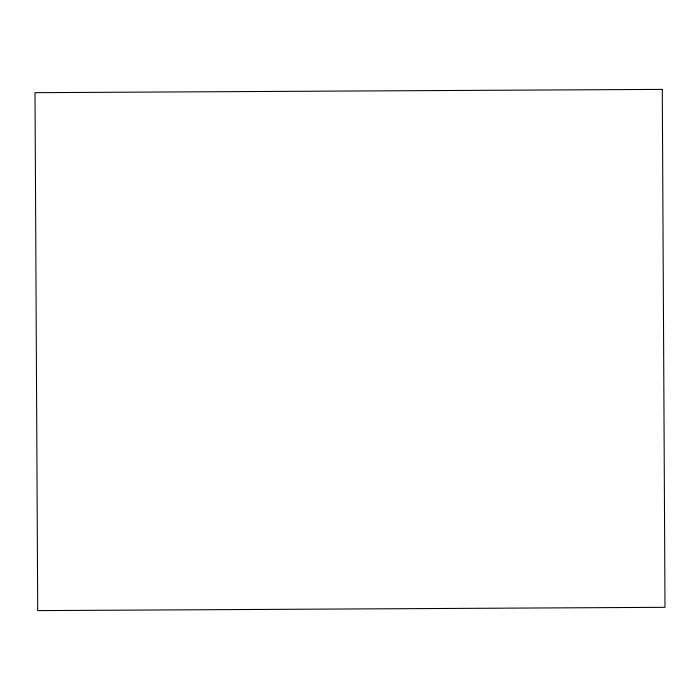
<?xml version="1.0" encoding="UTF-8"?>
<svg xmlns="http://www.w3.org/2000/svg" width="700" height="700" viewBox="0 0 700 700"><rect width="100%" height="100%" fill="white"/><g stroke="black" fill="none" stroke-linecap="round" stroke-linejoin="round"><path stroke-width="1.05" d="M662.288 89.39L35 92.68L37.712 610.61L665 607.32L662.288 89.39"/></g></svg>
